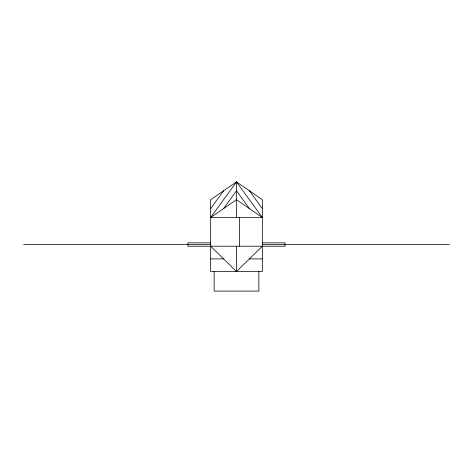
<?xml version="1.0" encoding="UTF-8"?>
<svg xmlns="http://www.w3.org/2000/svg" width="473" height="473" viewBox="0 0 473 473"><rect width="100%" height="100%" fill="white"/><g stroke="black" fill="none" stroke-linecap="round" stroke-linejoin="round"><path stroke-width="0.71" d="M210.674 208.593L223.587 190.796M210.674 217.485L236.5 181.904L262.326 199.695L262.326 271.579L210.674 271.579L210.674 199.695L236.5 181.904L262.326 217.485L210.674 217.485L236.5 199.695L262.326 217.485M223.587 208.593L236.5 190.796L249.413 208.593M210.674 246.22L236.5 271.579L262.326 246.22M210.674 242.844L187.952 242.844L187.952 246.22L285.048 246.22L285.048 242.844L262.326 242.844M23.65 244.529L210.674 244.529M262.326 244.529L449.35 244.529M210.674 258.902L223.587 258.902M249.413 258.902L262.326 258.902M249.413 190.796L262.326 208.593M258.867 271.579L258.867 291.096L214.133 291.096L214.133 271.579M239.409 217.485L239.409 246.22M236.5 181.904L236.5 217.485M236.5 246.22L236.5 271.579"/></g></svg>
